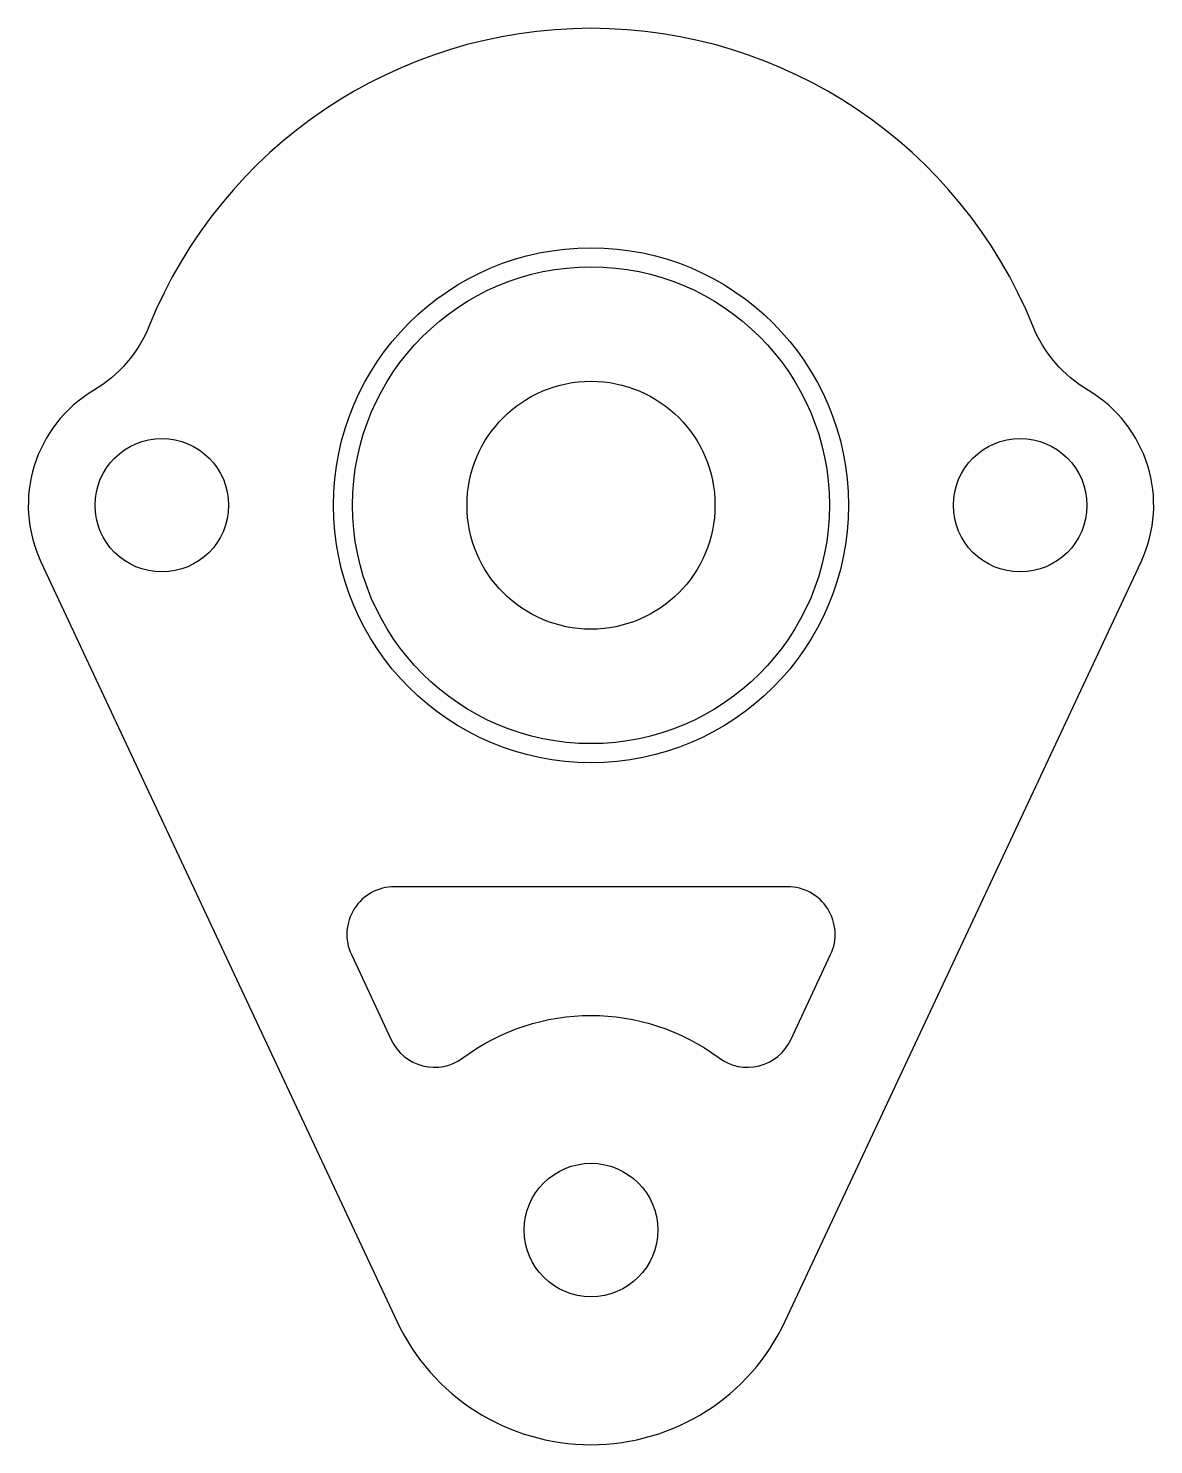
# Model space of a CAD drawing. Header units: millimetres. Extents: x 328.6 to 387.6, y 17.7 to 92.
import ezdxf

# ---------------------------------------------------------------- set-up
doc = ezdxf.new("R2010")
doc.units = ezdxf.units.MM

msp = doc.modelspace()

# ---------------------------------------------------------------- linework, layer by layer
at = {"elevation": -31}
for points in [[(332.005, 73.016, 0.385848), (329.241, 64.027), (347.893, 24.224, 0.635753), (368.267, 24.224), (386.918, 64.027, 0.385848), (384.155, 73.016, -0.163728), (381.244, 76.401, 0.673305), (334.916, 76.401, -0.163728)], [(345.516, 43.437), (347.609, 38.969, 0.474498), (351.365, 38.024, -0.331148), (364.794, 38.024, 0.474498), (368.55, 38.969), (370.644, 43.437, 0.549229), (368.38, 46.997), (358.08, 46.997), (347.78, 46.997, 0.549229)]]:
    msp.add_lwpolyline(points, format="xyb", close=True, dxfattribs=at)
for centre, radius in [((358.08, 66.997, 9), 13.5), ((358.08, 66.997, 6.5), 13.5), ((358.08, 66.997, -31), 12.5), ((358.08, 66.997, -27.5), 12.5), ((358.08, 66.997, -7), 6.5), ((358.08, 66.997, -24), 6.5), ((335.58, 66.997, -31), 3.5), ((380.58, 66.997, -31), 3.5), ((358.08, 28.997, -31), 3.5)]:
    msp.add_circle(centre, radius)

doc.saveas('drawing.dxf')
